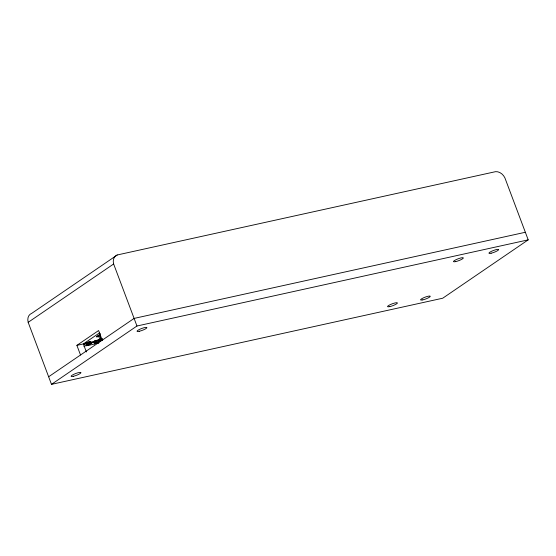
<?xml version="1.0" encoding="UTF-8"?>
<svg xmlns="http://www.w3.org/2000/svg" width="556" height="556" viewBox="0 0 556 556"><rect width="100%" height="100%" fill="white"/><g stroke="black" fill="none" stroke-linecap="round" stroke-linejoin="round"><path stroke-width="0.83" d="M90.552 342.982L90.406 342.6C91.754 340.348 85.158 343.142 84.053 343.997L84.199 344.379C90.044 340.689 96.223 341.815 83.963 346.381M98.614 340.793L99.093 339.945L94.353 341.106L88.056 345.067L86.201 345.478L86.34 345.853M88.056 345.067L88.195 345.443C91.247 344.623 98.655 343.914 99.225 340.036M102.096 340.592L102.526 340.265M117.246 254.968L31.782 313.32A9.292 7.242 55.7 0 0 28.175 322.334L51.493 384.356L442.736 298.211L528.2 239.858L504.883 177.83A9.292 7.242 55.7 0 0 495.57 171.665L117.246 254.968A9.292 7.242 55.7 0 0 113.639 263.982L28.175 322.334M80.516 354.999L76.888 345.359L98.6 330.542L102.221 340.182M76.888 345.359L83.351 343.935L99.461 332.94M99.037 336.408L96.807 336.901L96.661 336.519L100.615 333.815M96.807 336.901L98.475 335.761L99.899 339.556L102.13 339.07M88.195 345.443C91.42 343.274 95.222 340.105 99.364 340.418M99.899 339.556L100.97 338.826M94.548 344.046L94.409 343.671L96.515 342.232M102.325 338.375L101.095 339.209L99.399 334.649M96.264 343.26L101.95 339.577L102.089 339.952L96.403 343.636L96.264 343.26L94.409 343.671M48.636 376.766L134.1 318.414L525.344 232.269M51.493 384.356L136.957 326.011L528.2 239.858M102.089 339.952L102.707 339.681M87.57 343.976C92.372 341.315 81.906 345.394 87.57 343.976L87.007 342.468M95.479 342.281C102.102 339.077 89.203 343.532 95.479 342.281L94.909 340.772M96.661 336.519L98.892 336.026M96.403 343.636L98.787 343.115M113.639 263.982L136.957 326.011M101.38 339.855L101.526 340.23M100.886 340.126L101.025 340.508M100.469 340.383L100.615 340.765M99.093 339.945L99.385 340.55M99.142 340.348L99.288 340.724M98.85 339.904L98.989 340.279M98.933 340.557L99.079 340.932M98.502 339.904L98.641 340.286M98.058 339.959L98.204 340.341M97.543 340.057L97.682 340.439M96.959 340.202L97.098 340.585M96.327 340.383L96.473 340.765M95.674 340.599L95.813 340.981M94.353 341.106L94.499 341.488M93.742 341.384L93.881 341.759M93.172 341.662L93.318 342.037M92.678 341.933L92.817 342.315M92.261 342.19L92.407 342.572M91.017 341.843L91.177 342.357M90.885 341.752L91.024 342.135M90.934 342.155L91.08 342.531M90.642 341.711L90.781 342.086M90.725 342.364L90.871 342.739M90.294 341.711L90.433 342.093M89.85 341.766L89.996 342.148M89.335 341.864L89.474 342.246M88.751 342.01L88.891 342.392M88.119 342.19L88.265 342.572M87.466 342.406L87.605 342.788M86.799 342.649L86.944 343.031M86.145 342.913L86.291 343.295M85.534 343.191L85.673 343.566M84.964 343.469L85.11 343.844M84.47 343.74L84.609 344.122M83.351 343.935L86.375 351.969M389.777 306.606A5.24 0.98 -20.6 0 0 397.401 303.048A5.24 0.98 -20.6 0 0 390.291 304.612A5.24 0.98 -20.6 0 0 389.777 306.606M73.329 376.287A5.24 0.98 -20.6 0 0 80.954 372.728A5.24 0.98 -20.6 0 0 73.844 374.292A5.24 0.98 -20.6 0 0 73.329 376.287M139.264 331.272A5.24 0.98 -20.6 0 0 146.888 327.713A5.24 0.98 -20.6 0 0 139.778 329.277A5.24 0.98 -20.6 0 0 139.264 331.272M455.712 261.591A5.24 0.98 -20.6 0 0 463.336 258.033A5.24 0.98 -20.6 0 0 456.226 259.596A5.24 0.98 -20.6 0 0 455.712 261.591M491.129 253.209A5.164 0.966 -20.6 0 0 498.635 249.707A5.164 0.966 -20.6 0 0 491.636 251.242A5.164 0.966 -20.6 0 0 491.129 253.209M422.762 299.892A5.164 0.966 -20.6 0 0 430.261 296.383A5.164 0.966 -20.6 0 0 423.269 297.926A5.164 0.966 -20.6 0 0 422.762 299.892"/></g></svg>
